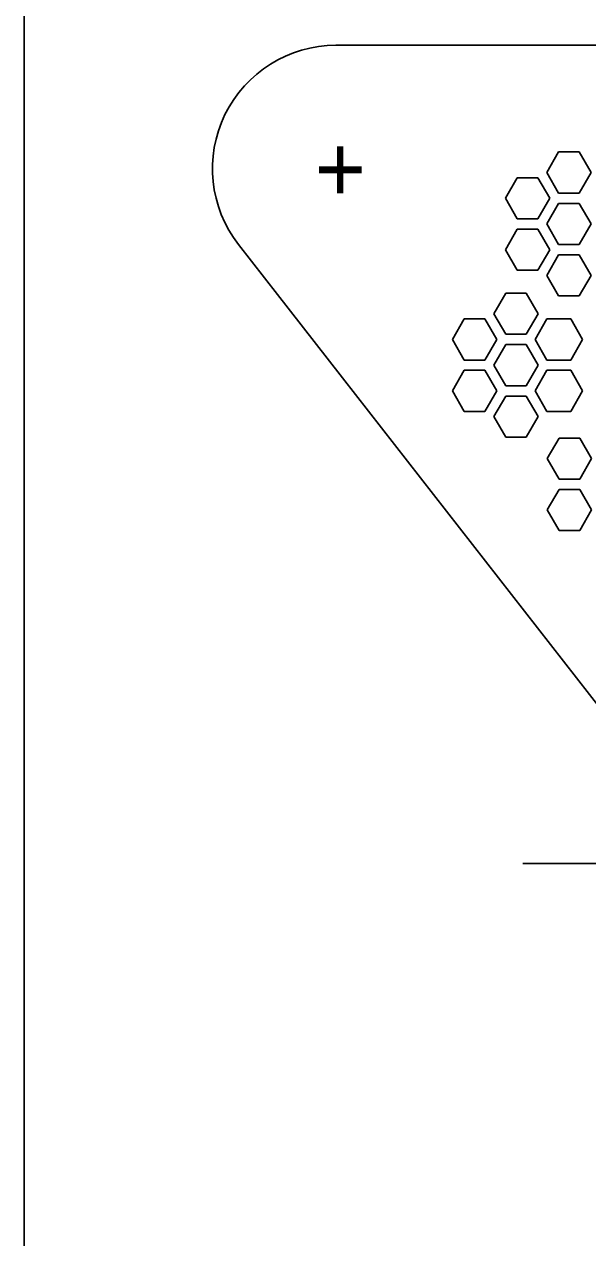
# Model space of a CAD drawing. Extents: x 998.8 to 1037.2, y 999 to 1023.1.
# Drawn here: x 1007 to 1008.713, y 1009.423 to 1013.111 of the extents above; entities that cross this region are included whole.
import ezdxf

# ---------------------------------------------------------------- set-up
doc = ezdxf.new("R2010")
doc.units = 0
for name, color, linetype in [('Level 1', 7, 'Continuous'), ('Level 10', 7, 'Continuous'), ('Level 11', 7, 'Continuous')]:
    doc.layers.add(name, color=color, linetype=linetype)

msp = doc.modelspace()

# ---------------------------------------------------------------- linework, layer by layer
at = {"layer": 'Level 1'}
for p, q in [((1007.9473, 1013.047), (1012.1973, 1013.047)), ((1008.5885, 1012.6603), (1008.6246, 1012.7228)), ((1008.6246, 1012.7228), (1008.6871, 1012.7228)), ((1008.7232, 1012.6603), (1008.6871, 1012.7228)), ((1008.6246, 1012.5978), (1008.5885, 1012.6603)), ((1008.6871, 1012.5978), (1008.7232, 1012.6603)), ((1008.4628, 1012.5821), (1008.4989, 1012.6446)), ((1008.4989, 1012.6446), (1008.5614, 1012.6446)), ((1008.5975, 1012.5821), (1008.5614, 1012.6446)), ((1008.6246, 1012.5978), (1008.6871, 1012.5978)), ((1008.4989, 1012.5196), (1008.4628, 1012.5821)), ((1008.5614, 1012.5196), (1008.5975, 1012.5821)), ((1008.5885, 1012.504), (1008.6246, 1012.5665)), ((1008.6246, 1012.5665), (1008.6871, 1012.5665)), ((1008.7232, 1012.504), (1008.6871, 1012.5665)), ((1008.4989, 1012.5196), (1008.5614, 1012.5196)), ((1008.4628, 1012.4259), (1008.4989, 1012.4884)), ((1008.4989, 1012.4884), (1008.5614, 1012.4884)), ((1008.5975, 1012.4259), (1008.5614, 1012.4884)), ((1008.6246, 1012.4415), (1008.5885, 1012.504)), ((1008.6871, 1012.4415), (1008.7232, 1012.504)), ((1009.3126, 1010.3123), (1007.6517, 1012.4413)), ((1008.6246, 1012.4415), (1008.6871, 1012.4415)), ((1008.4989, 1012.3634), (1008.4628, 1012.4259)), ((1008.5614, 1012.3634), (1008.5975, 1012.4259)), ((1008.5885, 1012.3478), (1008.6246, 1012.4103)), ((1008.6246, 1012.4103), (1008.6871, 1012.4103)), ((1008.7232, 1012.3478), (1008.6871, 1012.4103)), ((1008.4989, 1012.3634), (1008.5614, 1012.3634)), ((1008.6246, 1012.2853), (1008.5885, 1012.3478)), ((1008.6871, 1012.2853), (1008.7232, 1012.3478)), ((1008.4276, 1012.2311), (1008.4637, 1012.2936)), ((1008.4637, 1012.2936), (1008.5262, 1012.2936)), ((1008.5623, 1012.2311), (1008.5262, 1012.2936)), ((1008.6246, 1012.2853), (1008.6871, 1012.2853)), ((1008.3019, 1012.1529), (1008.338, 1012.2154)), ((1008.338, 1012.2154), (1008.4005, 1012.2154)), ((1008.4366, 1012.1529), (1008.4005, 1012.2154)), ((1008.4637, 1012.1686), (1008.4276, 1012.2311)), ((1008.5262, 1012.1686), (1008.5623, 1012.2311)), ((1008.5533, 1012.1529), (1008.5893, 1012.2154)), ((1008.5893, 1012.2154), (1008.6615, 1012.2154)), ((1008.6976, 1012.1529), (1008.6615, 1012.2154)), ((1008.338, 1012.0904), (1008.3019, 1012.1529)), ((1008.4005, 1012.0904), (1008.4366, 1012.1529)), ((1008.4637, 1012.1686), (1008.5262, 1012.1686)), ((1008.5893, 1012.0904), (1008.5533, 1012.1529)), ((1008.6615, 1012.0904), (1008.6976, 1012.1529)), ((1008.4276, 1012.0748), (1008.4637, 1012.1373)), ((1008.4637, 1012.1373), (1008.5262, 1012.1373)), ((1008.5623, 1012.0748), (1008.5262, 1012.1373)), ((1008.338, 1012.0904), (1008.4005, 1012.0904)), ((1008.4637, 1012.0123), (1008.4276, 1012.0748)), ((1008.5262, 1012.0123), (1008.5623, 1012.0748)), ((1008.5893, 1012.0904), (1008.6615, 1012.0904)), ((1008.3019, 1011.9968), (1008.338, 1012.0593)), ((1008.338, 1012.0593), (1008.4005, 1012.0593)), ((1008.4366, 1011.9968), (1008.4005, 1012.0593)), ((1008.5533, 1011.9968), (1008.5893, 1012.0593)), ((1008.5893, 1012.0593), (1008.6615, 1012.0593)), ((1008.6976, 1011.9968), (1008.6615, 1012.0593)), ((1008.338, 1011.9343), (1008.3019, 1011.9968)), ((1008.4005, 1011.9343), (1008.4366, 1011.9968)), ((1008.4637, 1012.0123), (1008.5262, 1012.0123)), ((1008.5893, 1011.9343), (1008.5533, 1011.9968)), ((1008.6615, 1011.9343), (1008.6976, 1011.9968)), ((1008.4276, 1011.9186), (1008.4637, 1011.9811)), ((1008.4637, 1011.9811), (1008.5262, 1011.9811)), ((1008.5623, 1011.9186), (1008.5262, 1011.9811)), ((1008.338, 1011.9343), (1008.4005, 1011.9343)), ((1008.4637, 1011.8561), (1008.4276, 1011.9186)), ((1008.5262, 1011.8561), (1008.5623, 1011.9186)), ((1008.5893, 1011.9343), (1008.6615, 1011.9343)), ((1008.4637, 1011.8561), (1008.5262, 1011.8561)), ((1008.5903, 1011.7908), (1008.6263, 1011.8533)), ((1008.6263, 1011.8533), (1008.6888, 1011.8533)), ((1008.7249, 1011.7908), (1008.6888, 1011.8533)), ((1008.6263, 1011.7283), (1008.5903, 1011.7908)), ((1008.6888, 1011.7283), (1008.7249, 1011.7908)), ((1008.5903, 1011.6347), (1008.6263, 1011.6972)), ((1008.6263, 1011.7283), (1008.6888, 1011.7283)), ((1008.6263, 1011.6972), (1008.6888, 1011.6972)), ((1008.7249, 1011.6347), (1008.6888, 1011.6972)), ((1008.6263, 1011.5722), (1008.5903, 1011.6347)), ((1008.6888, 1011.5722), (1008.7249, 1011.6347)), ((1008.6263, 1011.5722), (1008.6888, 1011.5722)), ((1008.5157, 1010.5599), (1012.1279, 1010.5599))]:
    msp.add_line(p, q, dxfattribs=at)
msp.add_arc((1007.9473, 1012.672), 0.375, 90, 217.9592, dxfattribs=at)
at = {"layer": 'Level 10'}
msp.add_line((1007, 1021.5), (1007, 1000.5), dxfattribs=at)
at = {"layer": 'Level 11'}
msp.add_lwpolyline([(1007, 1021.5), (1035.5, 1021.5), (1035.5, 1000.5), (1007, 1000.5)], close=True, dxfattribs=at)

# ---------------------------------------------------------------- texts
at = {"layer": 'Level 1'}
msp.add_text('+', height=0.2, dxfattribs=at).set_placement((1007.8828, 1012.572))

doc.saveas('drawing.dxf')
